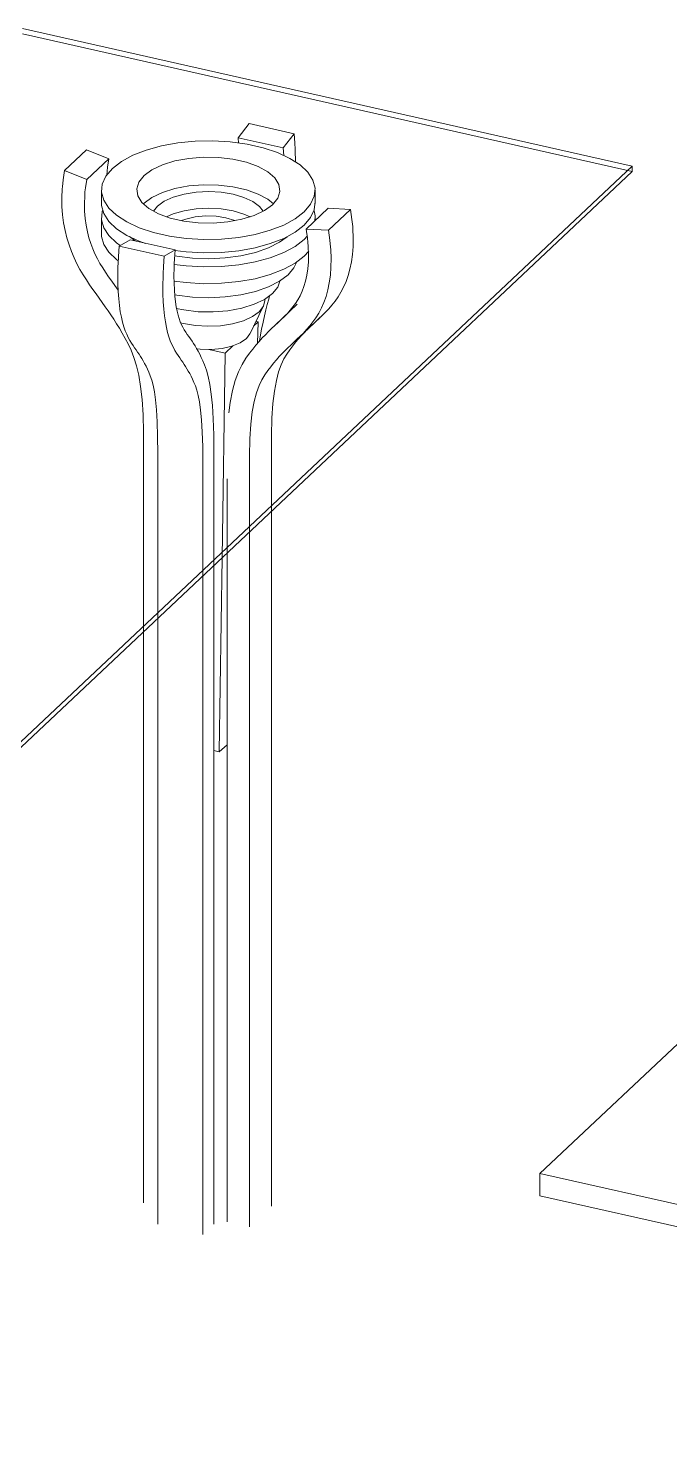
# Model space of a CAD drawing. Header units: millimetres. Extents: x -37866 to 44733, y -22737 to 33386.
# Drawn here: x -12988 to -10438, y -13034 to -7395 of the extents above; entities that cross this region are included whole.
import ezdxf

# ---------------------------------------------------------------- set-up
doc = ezdxf.new("R2010")
doc.units = ezdxf.units.MM
doc.layers.add('A-GENM', color=13, linetype='Continuous', lineweight=9)
doc.layers.add('A-GLAZ-CURT', color=52, linetype='Continuous', lineweight=9)

# ---------------------------------------------------------------- blocks, each defined once
blk = doc.blocks.new('water view - water view-248773-_3D_')
at = {"layer": 'A-GENM'}
for p, q in [((-7714.7, -8899.9), (-10953.5, -11951.4)), ((-10953.5, -11951.4), (-7859.2, -12650.5)), ((-10953.5, -11951.4), (-10953.5, -12040.1)), ((-7935.2, -12722.1), (-10953.5, -12040.1))]:
    blk.add_line(p, q, dxfattribs=at)
blk = doc.blocks.new('Family8 - COLUMN-V57-_3D_')
at = {"layer": 'A-GENM'}
for p, q in [((-12153.4, -7830.3), (-12110.1, -7774.1)), ((-11930.8, -7814.6), (-12110.1, -7774.1)), ((-12151.6, -7852), (-12153.4, -7830.3)), ((-12153.4, -7830.3), (-11974.1, -7870.9)), ((-11930.8, -7814.6), (-11974.1, -7870.9)), ((-12756.2, -7878.5), (-12844.1, -7961.2)), ((-12756.2, -7878.5), (-12667.8, -7913.9)), ((-11974.1, -7870.9), (-11971.6, -7901.6)), ((-12755.6, -7996.6), (-12667.8, -7913.9)), ((-12755.6, -7996.6), (-12844.1, -7961.2)), ((-12674.7, -7963.2), (-12676, -7979.3)), ((-12696.9, -8039.1), (-12696.9, -8092.4)), ((-11847.5, -8092.4), (-11847.5, -8039.1)), ((-12530.5, -8093.6), (-12527.8, -8091)), ((-12490.3, -8122.6), (-12474.6, -8103.1)), ((-11795.1, -8111.1), (-11882.9, -8193.8)), ((-11795.1, -8111.1), (-11706.7, -8115.6)), ((-11794.5, -8198.4), (-11706.7, -8115.6)), ((-12696.9, -8148.8), (-12696.9, -8153.2)), ((-12696.9, -8153.2), (-12696.9, -8215.4)), ((-11847.5, -8153.2), (-11847.5, -8148.8)), ((-11847.5, -8160.4), (-11847.5, -8153.2)), ((-12563.3, -8241.4), (-12585.9, -8224.1)), ((-11877.6, -8221.3), (-11890.8, -8235)), ((-11794.5, -8198.4), (-11882.9, -8193.8)), ((-12626.9, -8261.7), (-12583.6, -8236.3)), ((-12626.9, -8261.7), (-12447.6, -8302.2)), ((-12404.2, -8276.8), (-12583.6, -8236.3)), ((-12404.2, -8276.8), (-12447.6, -8302.2)), ((-11872.8, -8282), (-11890.8, -8301.6)), ((-12107.6, -8612.4), (-12052.4, -8499.8)), ((-12046.8, -8476.8), (-12046.8, -8472.5)), ((-11918.3, -8493.2), (-12006.2, -8576)), ((-12092.1, -8580.6), (-12073.5, -8563.1)), ((-12073.5, -8563.1), (-12082.5, -8561.1)), ((-12077, -8648.9), (-12073.5, -8563.1)), ((-11915.4, -8628), (-11827.6, -8545.2)), ((-12106.6, -8610.2), (-12120.7, -8629.5)), ((-12270.8, -8672.6), (-12205.4, -8687.4)), ((-12205.4, -8687.4), (-12174.8, -8658.5)), ((-12217.2, -9501.5), (-12205.4, -8687.4)), ((-12530.4, -9002.4), (-12530.4, -9796.6)), ((-12020.3, -9015), (-12020.3, -9316)), ((-12473.3, -9742.8), (-12473.3, -9087.2)), ((-12294, -9127.7), (-12294, -9573.8)), ((-12250, -9086.3), (-12250, -9532.4)), ((-12108.1, -9398.7), (-12108.1, -9097.8)), ((-12197.9, -9187.9), (-12197.9, -9483.3)), ((-12020.3, -9316), (-12020.3, -12081.5)), ((-12108.1, -12164.3), (-12108.1, -9398.7)), ((-12228.4, -10274.1), (-12217.2, -9501.5)), ((-12197.9, -9483.3), (-12197.9, -12144)), ((-12294, -9573.8), (-12294, -12194.2)), ((-12250, -9532.4), (-12250, -12152.8)), ((-12473.3, -12153.7), (-12473.3, -9742.8)), ((-12530.4, -9796.6), (-12530.4, -12068.8)), ((-12197.9, -10245.4), (-12228.4, -10274.1)), ((-12228.4, -10274.1), (-12250, -10269.2))]:
    blk.add_line(p, q, dxfattribs=at)
for points in [[(-11926.5, -7876.9, 0), (-11927.9, -7850.3, 0), (-11930.8, -7814.6, 0)], [(-12653.7, -7953, 0), (-12617.7, -7925.2, 0), (-12572.3, -7900.5, 0), (-12518.8, -7879.6, 0), (-12458.5, -7863, 0), (-12393.1, -7851.3, 0), (-12324.5, -7844.7, 0), (-12254.4, -7843.4, 0), (-12184.8, -7847.4, 0), (-12117.6, -7856.6, 0), (-12054.6, -7870.9, 0), (-11997.5, -7889.7, 0), (-11947.9, -7912.6, 0), (-11907.2, -7939, 0), (-11876.4, -7968, 0), (-11856.5, -7999.1, 0), (-11847.8, -8031.2, 0), (-11850.8, -8063.5, 0), (-11865.2, -8095.2, 0), (-11890.8, -8125.3, 0)], [(-11925.5, -7927.1, 0), (-11925.5, -7920.6, 0), (-11926.2, -7885.6, 0), (-11926.5, -7876.9, 0)], [(-12667.8, -7913.9, 0), (-12673, -7947.2, 0), (-12674.7, -7963.2, 0)], [(-12527.8, -7981.4, 0), (-12496.2, -7958.1, 0), (-12454.8, -7938.4, 0), (-12405.4, -7923.1, 0), (-12350.2, -7912.9, 0), (-12291.6, -7908.1, 0), (-12232.2, -7909.1, 0), (-12174.4, -7915.8, 0), (-12121, -7927.9, 0), (-12074.2, -7944.8, 0), (-12036, -7965.9, 0), (-12008.2, -7990.2, 0), (-11991.8, -8016.6, 0), (-11987.8, -8043.9, 0), (-11996.2, -8071.1, 0), (-12016.6, -8096.9, 0)], [(-12844.1, -7961.2, 0), (-12849.8, -7998.3, 0), (-12852.7, -8025.5, 0)], [(-12762.6, -8045.9, 0), (-12760.8, -8030, 0), (-12755.6, -7996.6, 0)], [(-11890.8, -8125.3, 0), (-11926.7, -8153.1, 0), (-11972.1, -8177.8, 0), (-12025.6, -8198.7, 0), (-12085.9, -8215.3, 0), (-12151.3, -8227, 0), (-12220, -8233.6, 0), (-12290.1, -8234.9, 0), (-12359.7, -8230.9, 0), (-12426.9, -8221.7, 0), (-12489.9, -8207.4, 0), (-12546.9, -8188.6, 0), (-12596.5, -8165.7, 0), (-12637.2, -8139.3, 0), (-12668, -8110.3, 0), (-12688, -8079.2, 0), (-12696.6, -8047.1, 0), (-12693.7, -8014.8, 0), (-12679.2, -7983.1, 0), (-12653.7, -7953, 0)], [(-12016.6, -8096.9, 0), (-12048.2, -8120.2, 0), (-12089.6, -8139.9, 0), (-12139, -8155.2, 0), (-12194.2, -8165.4, 0), (-12252.8, -8170.2, 0), (-12312.3, -8169.2, 0), (-12370, -8162.5, 0), (-12423.4, -8150.4, 0), (-12470.2, -8133.5, 0), (-12508.4, -8112.4, 0), (-12536.3, -8088.1, 0), (-12552.6, -8061.7, 0), (-12556.6, -8034.4, 0), (-12548.3, -8007.2, 0), (-12527.8, -7981.4, 0)], [(-12852.7, -8025.5, 0), (-12853.3, -8034.4, 0), (-12854.7, -8069.7, 0), (-12854.1, -8103.9, 0), (-12851.6, -8137, 0), (-12847.5, -8168.9, 0), (-12841.7, -8199.6, 0), (-12834.6, -8228.9, 0), (-12826.1, -8256.8, 0), (-12816.5, -8283.2, 0), (-12806, -8308.2, 0), (-12794.6, -8331.9, 0), (-12782.5, -8354.4, 0), (-12770, -8375.7, 0), (-12757.2, -8396.1, 0), (-12744.2, -8415.5, 0), (-12731.2, -8434.1, 0), (-12718.4, -8452, 0), (-12706, -8469.3, 0), (-12693.9, -8486.1, 0), (-12682.2, -8502.7, 0), (-12670.7, -8519.2, 0), (-12659.5, -8535.8, 0), (-12648.3, -8552.8, 0), (-12637.1, -8570.4, 0), (-12625.8, -8588.8, 0), (-12614.4, -8608.1, 0), (-12602.8, -8628.7, 0), (-12591, -8651, 0), (-12579.5, -8675.9, 0), (-12568.4, -8704.4, 0), (-12558.1, -8737.5, 0), (-12549, -8775.9, 0), (-12541.4, -8820.7, 0), (-12535.5, -8872.7, 0), (-12531.7, -8933, 0), (-12530.4, -9002.4, 0)], [(-12630.9, -8436.5, 0), (-12643.8, -8418.7, 0), (-12656.5, -8401, 0), (-12668.9, -8383.5, 0), (-12680.8, -8366, 0), (-12692.2, -8348.3, 0), (-12703.1, -8330.3, 0), (-12713.3, -8311.9, 0), (-12722.9, -8292.7, 0), (-12731.7, -8272.7, 0), (-12739.7, -8251.5, 0), (-12746.8, -8229, 0), (-12753, -8204.7, 0), (-12758.1, -8179, 0), (-12761.9, -8151.8, 0), (-12764.2, -8123.2, 0), (-12764.9, -8093.3, 0), (-12763.8, -8062.2, 0), (-12762.6, -8045.9, 0)], [(-12527.8, -8091, 0), (-12496.2, -8067.8, 0), (-12454.8, -8048.1, 0), (-12405.4, -8032.8, 0), (-12350.2, -8022.5, 0), (-12291.6, -8017.8, 0), (-12232.2, -8018.8, 0), (-12174.4, -8025.5, 0), (-12121, -8037.5, 0), (-12074.2, -8054.5, 0), (-12036, -8075.5, 0), (-12013.5, -8094.1, 0)], [(-12474.6, -8103.1, 0), (-12447.5, -8083.4, 0), (-12411.6, -8067.1, 0), (-12368.7, -8054.8, 0), (-12320.9, -8047.3, 0), (-12270.7, -8044.8, 0), (-12220.6, -8047.6, 0), (-12173.1, -8055.4, 0), (-12130.5, -8067.9, 0), (-12095.1, -8084.5, 0), (-12068.5, -8104.3, 0), (-12053.8, -8123.1, 0)], [(-12696.9, -8089.8, 0), (-12696.6, -8100.3, 0), (-12688, -8132.5, 0), (-12668, -8163.5, 0), (-12637.2, -8192.6, 0), (-12596.5, -8218.9, 0), (-12546.9, -8241.8, 0), (-12521.6, -8251, 0)], [(-12623.1, -8259.2, 0), (-12637.2, -8249, 0), (-12668, -8219.9, 0), (-12688, -8188.9, 0), (-12696.6, -8156.8, 0), (-12693.7, -8124.4, 0), (-12692.2, -8119.5, 0)], [(-12438.2, -8145, 0), (-12411.6, -8133.6, 0), (-12368.7, -8121.4, 0), (-12320.9, -8113.8, 0), (-12270.7, -8111.4, 0), (-12220.6, -8114.1, 0), (-12173.1, -8122, 0), (-12130.5, -8134.5, 0), (-12106.3, -8145, 0)], [(-11890.8, -8178.6, 0), (-11865.2, -8148.4, 0), (-11850.8, -8116.8, 0), (-11847.8, -8084.4, 0)], [(-11706.7, -8115.6, 0), (-11700.9, -8155.3, 0), (-11698, -8183.8, 0)], [(-12378.3, -8160.3, 0), (-12361.2, -8154.2, 0), (-12323.9, -8145.7, 0), (-12283.1, -8141.9, 0), (-12241.5, -8143.1, 0), (-12202, -8149.2, 0), (-12167.3, -8159.9, 0)], [(-11851.6, -8121.5, 0), (-11847.8, -8140.8, 0), (-11848.5, -8162.2, 0)], [(-12631.1, -8320.1, 0), (-12637.2, -8315.6, 0), (-12668, -8286.5, 0), (-12688, -8255.4, 0), (-12696.6, -8223.3, 0), (-12696.9, -8212.8, 0)], [(-11959, -8224.5, 0), (-11988.7, -8246.2, 0), (-12032.3, -8268.6, 0), (-12084.1, -8286.9, 0), (-12142.3, -8300.5, 0), (-12205, -8308.9, 0), (-12269.9, -8311.9, 0), (-12334.9, -8309.3, 0), (-12397.7, -8301.3, 0), (-12406.1, -8299.8, 0)], [(-12404.7, -8278.6, 0), (-12359.7, -8284.2, 0), (-12290.1, -8288.2, 0), (-12220, -8286.9, 0), (-12151.3, -8280.2, 0), (-12085.9, -8268.5, 0), (-12025.6, -8251.9, 0), (-11972.1, -8231, 0), (-11926.7, -8206.4, 0), (-11890.8, -8178.6, 0)], [(-11882.9, -8193.8, 0), (-11877.7, -8229.5, 0), (-11876, -8246.3, 0)], [(-11698, -8183.8, 0), (-11697.4, -8193, 0), (-11696, -8228.9, 0), (-11696.6, -8262.8, 0), (-11699.1, -8294.8, 0), (-11703.3, -8324.9, 0), (-11709, -8352.9, 0), (-11716.2, -8379, 0), (-11724.6, -8403.1, 0), (-11734.2, -8425.2, 0), (-11744.8, -8445.4, 0), (-11756.1, -8464, 0), (-11768.2, -8481, 0), (-11780.7, -8496.7, 0), (-11793.5, -8511.2, 0), (-11806.5, -8524.8, 0), (-11819.5, -8537.5, 0), (-11832.3, -8549.7, 0), (-11840.3, -8557.1, 0)], [(-11785.9, -8266.6, 0), (-11788.7, -8238, 0), (-11794.5, -8198.4, 0)], [(-12631.1, -8331.9, 0), (-12629.7, -8302.7, 0), (-12626.9, -8261.7, 0)], [(-11890.8, -8235, 0), (-11926.7, -8262.8, 0), (-11972.1, -8287.5, 0), (-12025.6, -8308.4, 0), (-12085.9, -8324.9, 0), (-12151.3, -8336.7, 0), (-12220, -8343.3, 0), (-12290.1, -8344.6, 0), (-12359.7, -8340.6, 0), (-12408, -8334.5, 0)], [(-12407.6, -8330.9, 0), (-12406.8, -8313.7, 0), (-12404.2, -8276.8, 0)], [(-11876, -8246.3, 0), (-11874.7, -8263.1, 0), (-11873.6, -8294.7, 0), (-11874.3, -8324.3, 0), (-11876.6, -8351.8, 0), (-11880.4, -8377.3, 0), (-11885.5, -8400.8, 0), (-11891.7, -8422.2, 0), (-11898.9, -8441.5, 0), (-11906.9, -8459.1, 0), (-11915.7, -8475.1, 0), (-11925.2, -8489.9, 0), (-11935.5, -8503.8, 0), (-11946.3, -8516.8, 0), (-11957.7, -8529.3, 0), (-11969.7, -8541.4, 0), (-11982.1, -8553.4, 0), (-11994.8, -8565.3, 0), (-12007.6, -8577.3, 0), (-12020.3, -8589.4, 0), (-12032.8, -8601.6, 0), (-12045.3, -8614.2, 0), (-12057.8, -8627.3, 0), (-12070.3, -8641.2, 0), (-12082.9, -8655.8, 0), (-12095.7, -8671.4, 0), (-12108.7, -8688.2, 0), (-12122.8, -8708.1, 0), (-12137.6, -8732.3, 0), (-12152, -8761.6, 0), (-12165.1, -8796.2, 0), (-12176.3, -8836.8, 0), (-12185.4, -8884.1, 0), (-12190.8, -8925.5, 0)], [(-12108.1, -9097.8, 0), (-12106.8, -9029, 0), (-12103.1, -8970.4, 0), (-12097.2, -8921, 0), (-12089.5, -8879.7, 0), (-12080.4, -8845.4, 0), (-12070.2, -8817, 0), (-12059.1, -8793.5, 0), (-12047.5, -8773.8, 0), (-12035.7, -8756.8, 0), (-12024.1, -8741.5, 0), (-12012.7, -8727.3, 0), (-12001.5, -8714.1, 0), (-11990.3, -8701.5, 0), (-11979.1, -8689.6, 0), (-11967.8, -8678, 0), (-11956.4, -8666.7, 0), (-11944.6, -8655.4, 0), (-11932.6, -8644, 0), (-11920.1, -8632.4, 0), (-11907.3, -8620.3, 0), (-11894.3, -8607.5, 0), (-11881.3, -8594, 0), (-11868.5, -8579.4, 0), (-11856, -8563.7, 0), (-11844, -8546.7, 0), (-11832.6, -8528.2, 0), (-11822, -8507.9, 0), (-11812.4, -8485.8, 0), (-11804, -8461.8, 0), (-11796.8, -8435.7, 0), (-11791.1, -8407.6, 0), (-11786.9, -8377.6, 0), (-11784.4, -8345.6, 0), (-11783.8, -8311.6, 0), (-11785.2, -8275.8, 0), (-11785.9, -8266.6, 0)], [(-12473.3, -9087.2, 0), (-12473.9, -9018.8, 0), (-12475.8, -8961.1, 0), (-12478.6, -8913.1, 0), (-12482.4, -8873.5, 0), (-12486.8, -8841.4, 0), (-12491.9, -8815.4, 0), (-12497.3, -8794.5, 0), (-12503, -8777.5, 0), (-12508.7, -8763.3, 0), (-12514.4, -8750.8, 0), (-12520, -8739.3, 0), (-12525.5, -8728.6, 0), (-12531, -8718.7, 0), (-12536.5, -8709.4, 0), (-12542, -8700.5, 0), (-12547.6, -8691.9, 0), (-12553.3, -8683.4, 0), (-12559.2, -8674.8, 0), (-12565.3, -8666.1, 0), (-12571.6, -8657, 0), (-12578, -8647.3, 0), (-12584.3, -8636.8, 0), (-12590.6, -8625.3, 0), (-12596.8, -8612.6, 0), (-12602.6, -8598.4, 0), (-12608.2, -8582.5, 0), (-12613.4, -8564.8, 0), (-12618.1, -8544.9, 0), (-12622.2, -8522.8, 0), (-12625.7, -8498.4, 0), (-12628.5, -8471.7, 0), (-12630.6, -8442.6, 0), (-12631.8, -8411.2, 0), (-12632.1, -8377.4, 0), (-12631.4, -8341.3, 0), (-12631.1, -8331.9, 0)], [(-12447.6, -8302.2, 0), (-12450.4, -8343.2, 0), (-12451.8, -8372.4, 0)], [(-11890.8, -8301.6, 0), (-11926.7, -8329.3, 0), (-11972.1, -8354, 0), (-12025.6, -8374.9, 0), (-12085.9, -8391.5, 0), (-12151.3, -8403.2, 0), (-12220, -8409.8, 0), (-12290.1, -8411.2, 0), (-12359.7, -8407.1, 0), (-12408.9, -8400.9, 0)], [(-12250, -9086.3, 0), (-12250.7, -9012.5, 0), (-12252.8, -8949.4, 0), (-12256.1, -8895.9, 0), (-12260.6, -8850.7, 0), (-12266.1, -8812.8, 0), (-12272.5, -8781.2, 0), (-12279.5, -8755.4, 0), (-12286.8, -8734.6, 0), (-12293.7, -8718.1, 0), (-12300, -8704.3, 0), (-12306.3, -8691.7, 0), (-12312.5, -8680, 0), (-12318.6, -8669.2, 0), (-12324.7, -8659, 0), (-12330.9, -8649.3, 0), (-12337, -8640, 0), (-12343.2, -8631, 0), (-12349.5, -8622, 0), (-12355.7, -8613, 0), (-12361.8, -8604, 0), (-12367.6, -8594.7, 0), (-12373.2, -8584.9, 0), (-12378.5, -8574.4, 0), (-12383.5, -8563, 0), (-12388.2, -8550.4, 0), (-12392.5, -8536.4, 0), (-12396.4, -8520.8, 0), (-12399.9, -8503.1, 0), (-12403, -8483.2, 0), (-12405.5, -8460.9, 0), (-12407.3, -8436.3, 0), (-12408.5, -8409.3, 0), (-12408.8, -8379.9, 0), (-12408.3, -8348, 0), (-12407.6, -8330.9, 0)], [(-11922.1, -8326.9, 0), (-11931.5, -8347.7, 0), (-11954.7, -8375.8, 0)], [(-12451.8, -8372.4, 0), (-12452.1, -8381.8, 0), (-12452.8, -8418, 0), (-12452.5, -8451.7, 0), (-12451.3, -8483.2, 0), (-12449.2, -8512.2, 0), (-12446.4, -8538.9, 0), (-12442.9, -8563.3, 0), (-12438.8, -8585.4, 0), (-12434.1, -8605.3, 0), (-12428.9, -8623, 0), (-12423.3, -8638.9, 0), (-12417.4, -8653.1, 0), (-12411.3, -8665.8, 0), (-12405, -8677.3, 0), (-12398.7, -8687.8, 0), (-12392.3, -8697.5, 0), (-12386, -8706.6, 0), (-12379.9, -8715.4, 0), (-12374, -8723.9, 0), (-12368.3, -8732.4, 0), (-12362.7, -8741, 0), (-12357.1, -8749.9, 0), (-12351.7, -8759.2, 0), (-12346.2, -8769.1, 0), (-12340.7, -8779.8, 0), (-12335.1, -8791.3, 0), (-12329.4, -8803.8, 0), (-12323.6, -8818, 0), (-12318, -8835, 0), (-12312.5, -8855.9, 0), (-12307.5, -8881.9, 0), (-12303.1, -8914.1, 0), (-12299.3, -8953.6, 0), (-12296.4, -9001.6, 0), (-12294.6, -9059.3, 0), (-12294, -9127.7, 0)], [(-11954.7, -8375.8, 0), (-11988.7, -8401.5, 0), (-12032.3, -8423.9, 0), (-12084.1, -8442.2, 0), (-12142.3, -8455.8, 0), (-12205, -8464.2, 0), (-12269.9, -8467.2, 0), (-12334.9, -8464.6, 0), (-12397.7, -8456.6, 0), (-12406.2, -8455, 0)], [(-11988.3, -8401.8, 0), (-11996.2, -8424.5, 0), (-12016.6, -8450.3, 0)], [(-12016.6, -8450.3, 0), (-12048.2, -8473.6, 0), (-12089.6, -8493.3, 0), (-12139, -8508.6, 0), (-12194.2, -8518.8, 0), (-12252.8, -8523.6, 0), (-12312.3, -8522.6, 0), (-12370, -8515.9, 0), (-12399.4, -8510, 0)], [(-12046.8, -8477.5, 0), (-12052.8, -8500.6, 0), (-12069.8, -8522.6, 0)], [(-12068.1, -8638.1, 0), (-12065.8, -8622.8, 0), (-12060.3, -8591.6, 0), (-12054.7, -8564, 0), (-12048.9, -8538.9, 0), (-12043.2, -8515.6, 0), (-12037.6, -8493.6, 0), (-12032.1, -8472.6, 0), (-12028.5, -8459, 0)], [(-12069.8, -8522.6, 0), (-12096.9, -8542.2, 0), (-12132.8, -8558.6, 0), (-12175.8, -8570.8, 0), (-12223.5, -8578.4, 0), (-12273.7, -8580.8, 0), (-12323.8, -8578.1, 0), (-12371.3, -8570.2, 0), (-12382.2, -8567.6, 0)], [(-11857.4, -8573.3, 0), (-11868.5, -8583.9, 0), (-11880, -8595.3, 0), (-11891.3, -8606.8, 0), (-11902.5, -8618.8, 0), (-11913.6, -8631.3, 0), (-11924.9, -8644.6, 0), (-11936.3, -8658.8, 0), (-11947.9, -8674.1, 0), (-11959.7, -8691.1, 0), (-11971.3, -8710.8, 0), (-11982.4, -8734.3, 0), (-11992.6, -8762.6, 0), (-12001.7, -8797, 0), (-12009.4, -8838.3, 0), (-12015.2, -8887.7, 0), (-12019, -8946.3, 0), (-12020.3, -9015, 0)], [(-12120.7, -8629.5, 0), (-12145, -8646.4, 0), (-12178.1, -8659.9, 0), (-12217.5, -8668.9, 0), (-12260.7, -8672.9, 0), (-12304.7, -8671.7, 0), (-12318.8, -8670.1, 0)]]:
    blk.add_polyline3d(points, dxfattribs=at)
blk = doc.blocks.new('System Panel - Glazed-249321-_3D_')
at = {"layer": 'A-GLAZ-CURT'}
for p, q in [((-10586.8, -7943.2), (-13011.7, -7395.3)), ((-13011.7, -7417.5), (-10586.8, -7965.4)), ((-17227.9, -14200.2), (-10586.8, -7943.2)), ((-10586.8, -7965.4), (-10586.8, -7943.2)), ((-10586.8, -7965.4), (-17227.9, -14222.4))]:
    blk.add_line(p, q, dxfattribs=at)

msp = doc.modelspace()

# ---------------------------------------------------------------- block references
at = {"layer": 'A-GENM'}
for name in ['Family8 - COLUMN-V57-_3D_', 'water view - water view-248773-_3D_']:
    msp.add_blockref(name, (0, 0), dxfattribs=at)
at = {"layer": 'A-GLAZ-CURT'}
msp.add_blockref('System Panel - Glazed-249321-_3D_', (0, 0), dxfattribs=at)

doc.saveas('drawing.dxf')
